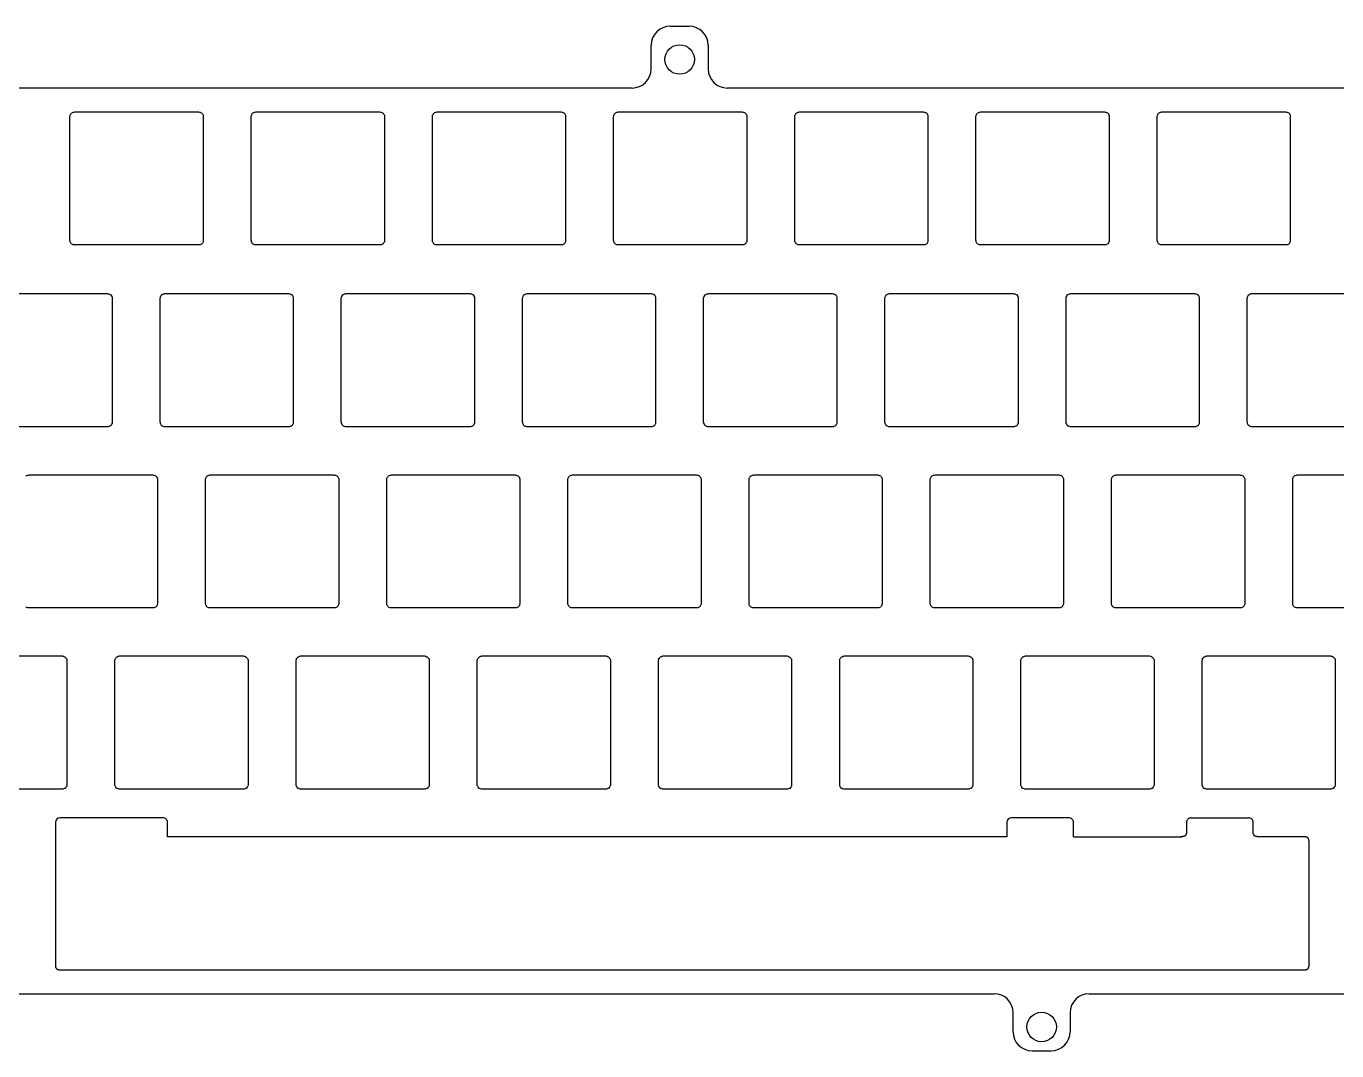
# Model space of a CAD drawing. Header units: millimetres. Extents: x 0 to 378, y -8 to 246.
# Drawn here: x 147.4 to 285.2, y 138.4 to 246.1 of the extents above; entities that cross this region are included whole.
import ezdxf

# ---------------------------------------------------------------- set-up
doc = ezdxf.new("R2010")
doc.units = ezdxf.units.MM
doc.header["$LTSCALE"] = 23.1

msp = doc.modelspace()

# ---------------------------------------------------------------- linework, layer by layer
at = {"color": 7, "lineweight": -3}
for p, q in [((215.14, 246.15), (217.14, 246.15)), ((213.14, 241.65), (213.14, 244.15)), ((219.14, 244.15), (219.14, 241.65)), ((211.14, 239.65), (100.29, 239.65)), ((331.99, 239.65), (221.14, 239.65)), ((150.5, 162.45, 163.59), (150.5, 147.45)), ((162.29, 160.95), (162.29, 162.45, 163.59)), ((250.54, 162.45, 163.59), (250.54, 160.95)), ((257.54, 160.95), (257.54, 162.45, 163.59)), ((269.43, 162.45, 163.59), (269.43, 161.45, 163.59)), ((269.43, 162.45, 163.59), (269.43, 162.45, 163.59)), ((276.43, 161.45, 163.59), (276.43, 162.45, 163.59)), ((257.54, 160.95), (268.93, 160.95)), ((100.29, 144.45), (249.19, 144.45)), ((259.19, 144.45), (351.04, 144.45)), ((251.19, 140.45), (251.19, 142.45)), ((257.19, 142.45), (257.19, 140.45)), ((253.19, 138.45), (255.19, 138.45))]:
    msp.add_line(p, q, dxfattribs=at)
for points in [[(166.04, 223.65), (166.04, 223.55), (166.04, 223.47), (166.04, 223.47), (165.99, 223.42), (165.96, 223.35), (165.96, 223.35), (165.91, 223.27), (165.84, 223.22), (165.84, 223.22), (165.79, 223.2), (165.71, 223.17), (165.71, 223.17), (165.64, 223.15), (165.54, 223.15), (152.54, 223.15), (152.54, 223.15), (152.46, 223.15), (152.39, 223.17), (152.39, 223.17), (152.31, 223.2), (152.26, 223.22), (152.26, 223.22), (152.19, 223.27), (152.14, 223.35), (152.14, 223.35), (152.11, 223.42), (152.06, 223.47), (152.06, 223.47), (152.06, 223.55), (152.04, 223.65), (152.04, 236.65), (152.04, 236.65), (152.06, 236.72), (152.06, 236.8), (152.06, 236.8), (152.11, 236.87), (152.14, 236.92), (152.14, 236.92), (152.19, 237), (152.26, 237.05), (152.26, 237.05), (152.31, 237.07), (152.39, 237.12), (152.39, 237.12), (152.46, 237.12), (152.54, 237.15), (165.54, 237.15), (165.54, 237.15), (165.64, 237.12), (165.71, 237.12), (165.71, 237.12), (165.79, 237.07), (165.84, 237.05), (165.84, 237.05), (165.91, 237), (165.96, 236.92), (165.96, 236.92), (165.99, 236.87), (166.04, 236.8), (166.04, 236.8), (166.04, 236.72), (166.04, 236.65), (166.04, 223.65)], [(185.09, 223.65), (185.09, 223.55), (185.09, 223.47), (185.09, 223.47), (185.04, 223.42), (185.01, 223.35), (185.01, 223.35), (184.96, 223.27), (184.89, 223.22), (184.89, 223.22), (184.84, 223.2), (184.76, 223.17), (184.76, 223.17), (184.69, 223.15), (184.59, 223.15), (171.59, 223.15), (171.59, 223.15), (171.51, 223.15), (171.44, 223.17), (171.44, 223.17), (171.36, 223.2), (171.31, 223.22), (171.31, 223.22), (171.24, 223.27), (171.19, 223.35), (171.19, 223.35), (171.16, 223.42), (171.11, 223.47), (171.11, 223.47), (171.11, 223.55), (171.09, 223.65), (171.09, 236.65), (171.09, 236.65), (171.11, 236.72), (171.11, 236.8), (171.11, 236.8), (171.16, 236.87), (171.19, 236.92), (171.19, 236.92), (171.24, 237), (171.31, 237.05), (171.31, 237.05), (171.36, 237.07), (171.44, 237.12), (171.44, 237.12), (171.51, 237.12), (171.59, 237.15), (184.59, 237.15), (184.59, 237.15), (184.69, 237.12), (184.76, 237.12), (184.76, 237.12), (184.84, 237.07), (184.89, 237.05), (184.89, 237.05), (184.96, 237), (185.01, 236.92), (185.01, 236.92), (185.04, 236.87), (185.09, 236.8), (185.09, 236.8), (185.09, 236.72), (185.09, 236.65), (185.09, 223.65)], [(204.14, 223.65), (204.14, 223.55), (204.14, 223.47), (204.14, 223.47), (204.09, 223.42), (204.06, 223.35), (204.06, 223.35), (204.01, 223.27), (203.94, 223.22), (203.94, 223.22), (203.89, 223.2), (203.81, 223.17), (203.81, 223.17), (203.74, 223.15), (203.64, 223.15), (190.64, 223.15), (190.64, 223.15), (190.56, 223.15), (190.49, 223.17), (190.49, 223.17), (190.41, 223.2), (190.36, 223.22), (190.36, 223.22), (190.29, 223.27), (190.24, 223.35), (190.24, 223.35), (190.21, 223.42), (190.16, 223.47), (190.16, 223.47), (190.16, 223.55), (190.14, 223.65), (190.14, 236.65), (190.14, 236.65), (190.16, 236.72), (190.16, 236.8), (190.16, 236.8), (190.21, 236.87), (190.24, 236.92), (190.24, 236.92), (190.29, 237), (190.36, 237.05), (190.36, 237.05), (190.41, 237.07), (190.49, 237.12), (190.49, 237.12), (190.56, 237.12), (190.64, 237.15), (203.64, 237.15), (203.64, 237.15), (203.74, 237.12), (203.81, 237.12), (203.81, 237.12), (203.89, 237.07), (203.94, 237.05), (203.94, 237.05), (204.01, 237), (204.06, 236.92), (204.06, 236.92), (204.09, 236.87), (204.14, 236.8), (204.14, 236.8), (204.14, 236.72), (204.14, 236.65), (204.14, 223.65)], [(223.19, 223.65), (223.19, 223.55), (223.19, 223.47), (223.19, 223.47), (223.14, 223.42), (223.11, 223.35), (223.11, 223.35), (223.06, 223.27), (222.99, 223.22), (222.99, 223.22), (222.94, 223.2), (222.86, 223.17), (222.86, 223.17), (222.79, 223.15), (222.69, 223.15), (209.69, 223.15), (209.69, 223.15), (209.61, 223.15), (209.54, 223.17), (209.54, 223.17), (209.46, 223.2), (209.41, 223.22), (209.41, 223.22), (209.34, 223.27), (209.29, 223.35), (209.29, 223.35), (209.26, 223.42), (209.21, 223.47), (209.21, 223.47), (209.21, 223.55), (209.19, 223.65), (209.19, 236.65), (209.19, 236.65), (209.21, 236.72), (209.21, 236.8), (209.21, 236.8), (209.26, 236.87), (209.29, 236.92), (209.29, 236.92), (209.34, 237), (209.41, 237.05), (209.41, 237.05), (209.46, 237.07), (209.54, 237.12), (209.54, 237.12), (209.61, 237.12), (209.69, 237.15), (222.69, 237.15), (222.69, 237.15), (222.79, 237.12), (222.86, 237.12), (222.86, 237.12), (222.94, 237.07), (222.99, 237.05), (222.99, 237.05), (223.06, 237), (223.11, 236.92), (223.11, 236.92), (223.14, 236.87), (223.19, 236.8), (223.19, 236.8), (223.19, 236.72), (223.19, 236.65), (223.19, 223.65)], [(242.24, 223.65), (242.24, 223.55), (242.24, 223.47), (242.24, 223.47), (242.19, 223.42), (242.16, 223.35), (242.16, 223.35), (242.11, 223.27), (242.04, 223.22), (242.04, 223.22), (241.99, 223.2), (241.91, 223.17), (241.91, 223.17), (241.84, 223.15), (241.74, 223.15), (228.74, 223.15), (228.74, 223.15), (228.66, 223.15), (228.59, 223.17), (228.59, 223.17), (228.51, 223.2), (228.46, 223.22), (228.46, 223.22), (228.39, 223.27), (228.34, 223.35), (228.34, 223.35), (228.31, 223.42), (228.26, 223.47), (228.26, 223.47), (228.26, 223.55), (228.24, 223.65), (228.24, 236.65), (228.24, 236.65), (228.26, 236.72), (228.26, 236.8), (228.26, 236.8), (228.31, 236.87), (228.34, 236.92), (228.34, 236.92), (228.39, 237), (228.46, 237.05), (228.46, 237.05), (228.51, 237.07), (228.59, 237.12), (228.59, 237.12), (228.66, 237.12), (228.74, 237.15), (241.74, 237.15), (241.74, 237.15), (241.84, 237.12), (241.91, 237.12), (241.91, 237.12), (241.99, 237.07), (242.04, 237.05), (242.04, 237.05), (242.11, 237), (242.16, 236.92), (242.16, 236.92), (242.19, 236.87), (242.24, 236.8), (242.24, 236.8), (242.24, 236.72), (242.24, 236.65), (242.24, 223.65)], [(261.29, 223.65), (261.29, 223.55), (261.29, 223.47), (261.29, 223.47), (261.24, 223.42), (261.21, 223.35), (261.21, 223.35), (261.16, 223.27), (261.09, 223.22), (261.09, 223.22), (261.04, 223.2), (260.96, 223.17), (260.96, 223.17), (260.89, 223.15), (260.79, 223.15), (247.79, 223.15), (247.79, 223.15), (247.71, 223.15), (247.64, 223.17), (247.64, 223.17), (247.56, 223.2), (247.51, 223.22), (247.51, 223.22), (247.44, 223.27), (247.39, 223.35), (247.39, 223.35), (247.36, 223.42), (247.31, 223.47), (247.31, 223.47), (247.31, 223.55), (247.29, 223.65), (247.29, 236.65), (247.29, 236.65), (247.31, 236.72), (247.31, 236.8), (247.31, 236.8), (247.36, 236.87), (247.39, 236.92), (247.39, 236.92), (247.44, 237), (247.51, 237.05), (247.51, 237.05), (247.56, 237.07), (247.64, 237.12), (247.64, 237.12), (247.71, 237.12), (247.79, 237.15), (260.79, 237.15), (260.79, 237.15), (260.89, 237.12), (260.96, 237.12), (260.96, 237.12), (261.04, 237.07), (261.09, 237.05), (261.09, 237.05), (261.16, 237), (261.21, 236.92), (261.21, 236.92), (261.24, 236.87), (261.29, 236.8), (261.29, 236.8), (261.29, 236.72), (261.29, 236.65), (261.29, 223.65)], [(280.34, 223.65), (280.34, 223.55), (280.34, 223.47), (280.34, 223.47), (280.29, 223.42), (280.26, 223.35), (280.26, 223.35), (280.21, 223.27), (280.14, 223.22), (280.14, 223.22), (280.09, 223.2), (280.01, 223.17), (280.01, 223.17), (279.94, 223.15), (279.84, 223.15), (266.84, 223.15), (266.84, 223.15), (266.76, 223.15), (266.69, 223.17), (266.69, 223.17), (266.61, 223.2), (266.56, 223.22), (266.56, 223.22), (266.49, 223.27), (266.44, 223.35), (266.44, 223.35), (266.41, 223.42), (266.36, 223.47), (266.36, 223.47), (266.36, 223.55), (266.34, 223.65), (266.34, 236.65), (266.34, 236.65), (266.36, 236.72), (266.36, 236.8), (266.36, 236.8), (266.41, 236.87), (266.44, 236.92), (266.44, 236.92), (266.49, 237), (266.56, 237.05), (266.56, 237.05), (266.61, 237.07), (266.69, 237.12), (266.69, 237.12), (266.76, 237.12), (266.84, 237.15), (279.84, 237.15), (279.84, 237.15), (279.94, 237.12), (280.01, 237.12), (280.01, 237.12), (280.09, 237.07), (280.14, 237.05), (280.14, 237.05), (280.21, 237), (280.26, 236.92), (280.26, 236.92), (280.29, 236.87), (280.34, 236.8), (280.34, 236.8), (280.34, 236.72), (280.34, 236.65), (280.34, 223.65)], [(142.96, 218.05), (155.96, 218.05), (155.96, 218.05), (156.06, 218.02), (156.14, 218.02), (156.14, 218.02), (156.21, 217.97), (156.26, 217.95), (156.26, 217.95), (156.34, 217.9), (156.39, 217.82), (156.39, 217.82), (156.41, 217.77), (156.46, 217.7), (156.46, 217.7), (156.46, 217.62), (156.46, 217.55), (156.46, 204.55)], [(175.51, 204.55), (175.51, 204.45), (175.51, 204.37), (175.51, 204.37), (175.46, 204.32), (175.44, 204.25), (175.44, 204.25), (175.39, 204.17), (175.31, 204.12), (175.31, 204.12), (175.26, 204.1), (175.19, 204.07), (175.19, 204.07), (175.11, 204.05), (175.01, 204.05), (162.01, 204.05), (162.01, 204.05), (161.94, 204.05), (161.86, 204.07), (161.86, 204.07), (161.79, 204.1), (161.74, 204.12), (161.74, 204.12), (161.66, 204.17), (161.61, 204.25), (161.61, 204.25), (161.59, 204.32), (161.54, 204.37), (161.54, 204.37), (161.54, 204.45), (161.51, 204.55), (161.51, 217.55), (161.51, 217.55), (161.54, 217.62), (161.54, 217.7), (161.54, 217.7), (161.59, 217.77), (161.61, 217.82), (161.61, 217.82), (161.66, 217.9), (161.74, 217.95), (161.74, 217.95), (161.79, 217.97), (161.86, 218.02), (161.86, 218.02), (161.94, 218.02), (162.01, 218.05), (175.01, 218.05), (175.01, 218.05), (175.11, 218.02), (175.19, 218.02), (175.19, 218.02), (175.26, 217.97), (175.31, 217.95), (175.31, 217.95), (175.39, 217.9), (175.44, 217.82), (175.44, 217.82), (175.46, 217.77), (175.51, 217.7), (175.51, 217.7), (175.51, 217.62), (175.51, 217.55), (175.51, 204.55)], [(194.56, 204.55), (194.56, 204.45), (194.56, 204.37), (194.56, 204.37), (194.51, 204.32), (194.49, 204.25), (194.49, 204.25), (194.44, 204.17), (194.36, 204.12), (194.36, 204.12), (194.31, 204.1), (194.24, 204.07), (194.24, 204.07), (194.16, 204.05), (194.06, 204.05), (181.06, 204.05), (181.06, 204.05), (180.99, 204.05), (180.91, 204.07), (180.91, 204.07), (180.84, 204.1), (180.79, 204.12), (180.79, 204.12), (180.71, 204.17), (180.66, 204.25), (180.66, 204.25), (180.64, 204.32), (180.59, 204.37), (180.59, 204.37), (180.59, 204.45), (180.56, 204.55), (180.56, 217.55), (180.56, 217.55), (180.59, 217.62), (180.59, 217.7), (180.59, 217.7), (180.64, 217.77), (180.66, 217.82), (180.66, 217.82), (180.71, 217.9), (180.79, 217.95), (180.79, 217.95), (180.84, 217.97), (180.91, 218.02), (180.91, 218.02), (180.99, 218.02), (181.06, 218.05), (194.06, 218.05), (194.06, 218.05), (194.16, 218.02), (194.24, 218.02), (194.24, 218.02), (194.31, 217.97), (194.36, 217.95), (194.36, 217.95), (194.44, 217.9), (194.49, 217.82), (194.49, 217.82), (194.51, 217.77), (194.56, 217.7), (194.56, 217.7), (194.56, 217.62), (194.56, 217.55), (194.56, 204.55)], [(213.61, 204.55), (213.61, 204.45), (213.61, 204.37), (213.61, 204.37), (213.56, 204.32), (213.54, 204.25), (213.54, 204.25), (213.49, 204.17), (213.41, 204.12), (213.41, 204.12), (213.36, 204.1), (213.29, 204.07), (213.29, 204.07), (213.21, 204.05), (213.11, 204.05), (200.11, 204.05), (200.11, 204.05), (200.04, 204.05), (199.96, 204.07), (199.96, 204.07), (199.89, 204.1), (199.84, 204.12), (199.84, 204.12), (199.76, 204.17), (199.71, 204.25), (199.71, 204.25), (199.69, 204.32), (199.64, 204.37), (199.64, 204.37), (199.64, 204.45), (199.61, 204.55), (199.61, 217.55), (199.61, 217.55), (199.64, 217.62), (199.64, 217.7), (199.64, 217.7), (199.69, 217.77), (199.71, 217.82), (199.71, 217.82), (199.76, 217.9), (199.84, 217.95), (199.84, 217.95), (199.89, 217.97), (199.96, 218.02), (199.96, 218.02), (200.04, 218.02), (200.11, 218.05), (213.11, 218.05), (213.11, 218.05), (213.21, 218.02), (213.29, 218.02), (213.29, 218.02), (213.36, 217.97), (213.41, 217.95), (213.41, 217.95), (213.49, 217.9), (213.54, 217.82), (213.54, 217.82), (213.56, 217.77), (213.61, 217.7), (213.61, 217.7), (213.61, 217.62), (213.61, 217.55), (213.61, 204.55)], [(232.66, 204.55), (232.66, 204.45), (232.66, 204.37), (232.66, 204.37), (232.61, 204.32), (232.59, 204.25), (232.59, 204.25), (232.54, 204.17), (232.46, 204.12), (232.46, 204.12), (232.41, 204.1), (232.34, 204.07), (232.34, 204.07), (232.26, 204.05), (232.16, 204.05), (219.16, 204.05), (219.16, 204.05), (219.09, 204.05), (219.01, 204.07), (219.01, 204.07), (218.94, 204.1), (218.89, 204.12), (218.89, 204.12), (218.81, 204.17), (218.76, 204.25), (218.76, 204.25), (218.74, 204.32), (218.69, 204.37), (218.69, 204.37), (218.69, 204.45), (218.66, 204.55), (218.66, 217.55), (218.66, 217.55), (218.69, 217.62), (218.69, 217.7), (218.69, 217.7), (218.74, 217.77), (218.76, 217.82), (218.76, 217.82), (218.81, 217.9), (218.89, 217.95), (218.89, 217.95), (218.94, 217.97), (219.01, 218.02), (219.01, 218.02), (219.09, 218.02), (219.16, 218.05), (232.16, 218.05), (232.16, 218.05), (232.26, 218.02), (232.34, 218.02), (232.34, 218.02), (232.41, 217.97), (232.46, 217.95), (232.46, 217.95), (232.54, 217.9), (232.59, 217.82), (232.59, 217.82), (232.61, 217.77), (232.66, 217.7), (232.66, 217.7), (232.66, 217.62), (232.66, 217.55), (232.66, 204.55)], [(251.71, 204.55), (251.71, 204.45), (251.71, 204.37), (251.71, 204.37), (251.66, 204.32), (251.64, 204.25), (251.64, 204.25), (251.59, 204.17), (251.51, 204.12), (251.51, 204.12), (251.46, 204.1), (251.39, 204.07), (251.39, 204.07), (251.31, 204.05), (251.21, 204.05), (238.21, 204.05), (238.21, 204.05), (238.14, 204.05), (238.06, 204.07), (238.06, 204.07), (237.99, 204.1), (237.94, 204.12), (237.94, 204.12), (237.86, 204.17), (237.81, 204.25), (237.81, 204.25), (237.79, 204.32), (237.74, 204.37), (237.74, 204.37), (237.74, 204.45), (237.71, 204.55), (237.71, 217.55), (237.71, 217.55), (237.74, 217.62), (237.74, 217.7), (237.74, 217.7), (237.79, 217.77), (237.81, 217.82), (237.81, 217.82), (237.86, 217.9), (237.94, 217.95), (237.94, 217.95), (237.99, 217.97), (238.06, 218.02), (238.06, 218.02), (238.14, 218.02), (238.21, 218.05), (251.21, 218.05), (251.21, 218.05), (251.31, 218.02), (251.39, 218.02), (251.39, 218.02), (251.46, 217.97), (251.51, 217.95), (251.51, 217.95), (251.59, 217.9), (251.64, 217.82), (251.64, 217.82), (251.66, 217.77), (251.71, 217.7), (251.71, 217.7), (251.71, 217.62), (251.71, 217.55), (251.71, 204.55)], [(270.76, 204.55), (270.76, 204.45), (270.76, 204.37), (270.76, 204.37), (270.71, 204.32), (270.69, 204.25), (270.69, 204.25), (270.64, 204.17), (270.56, 204.12), (270.56, 204.12), (270.51, 204.1), (270.44, 204.07), (270.44, 204.07), (270.36, 204.05), (270.26, 204.05), (257.26, 204.05), (257.26, 204.05), (257.19, 204.05), (257.11, 204.07), (257.11, 204.07), (257.04, 204.1), (256.99, 204.12), (256.99, 204.12), (256.91, 204.17), (256.86, 204.25), (256.86, 204.25), (256.84, 204.32), (256.79, 204.37), (256.79, 204.37), (256.79, 204.45), (256.76, 204.55), (256.76, 217.55), (256.76, 217.55), (256.79, 217.62), (256.79, 217.7), (256.79, 217.7), (256.84, 217.77), (256.86, 217.82), (256.86, 217.82), (256.91, 217.9), (256.99, 217.95), (256.99, 217.95), (257.04, 217.97), (257.11, 218.02), (257.11, 218.02), (257.19, 218.02), (257.26, 218.05), (270.26, 218.05), (270.26, 218.05), (270.36, 218.02), (270.44, 218.02), (270.44, 218.02), (270.51, 217.97), (270.56, 217.95), (270.56, 217.95), (270.64, 217.9), (270.69, 217.82), (270.69, 217.82), (270.71, 217.77), (270.76, 217.7), (270.76, 217.7), (270.76, 217.62), (270.76, 217.55), (270.76, 204.55)], [(289.31, 204.05), (276.31, 204.05), (276.31, 204.05), (276.24, 204.05), (276.16, 204.07), (276.16, 204.07), (276.09, 204.1), (276.04, 204.12), (276.04, 204.12), (275.96, 204.17), (275.91, 204.25), (275.91, 204.25), (275.89, 204.32), (275.84, 204.37), (275.84, 204.37), (275.84, 204.45), (275.81, 204.55), (275.81, 217.55), (275.81, 217.55), (275.84, 217.62), (275.84, 217.7), (275.84, 217.7), (275.89, 217.77), (275.91, 217.82), (275.91, 217.82), (275.96, 217.9), (276.04, 217.95), (276.04, 217.95), (276.09, 217.97), (276.16, 218.02), (276.16, 218.02), (276.24, 218.02), (276.31, 218.05), (289.31, 218.05)], [(156.46, 204.55), (156.46, 204.45), (156.46, 204.37), (156.46, 204.37), (156.41, 204.32), (156.39, 204.25), (156.39, 204.25), (156.34, 204.17), (156.26, 204.12), (156.26, 204.12), (156.21, 204.1), (156.14, 204.07), (156.14, 204.07), (156.06, 204.05), (155.96, 204.05), (142.96, 204.05)], [(147.39, 198.85), (147.44, 198.9), (147.44, 198.9), (147.51, 198.92), (147.59, 198.97), (147.59, 198.97), (147.66, 198.97), (147.74, 199), (160.74, 199), (160.74, 199), (160.81, 198.97), (160.89, 198.97), (160.89, 198.97), (160.96, 198.92), (161.04, 198.9), (161.04, 198.9), (161.09, 198.85), (161.14, 198.77), (161.14, 198.77), (161.19, 198.72), (161.21, 198.65), (161.21, 198.65), (161.24, 198.57), (161.24, 198.5), (161.24, 185.5)], [(180.29, 185.5), (180.29, 185.4), (180.26, 185.32), (180.26, 185.32), (180.24, 185.27), (180.19, 185.2), (180.19, 185.2), (180.14, 185.12), (180.09, 185.07), (180.09, 185.07), (180.01, 185.05), (179.94, 185.02), (179.94, 185.02), (179.86, 185), (179.79, 185), (166.79, 185), (166.79, 185), (166.71, 185), (166.64, 185.02), (166.64, 185.02), (166.56, 185.05), (166.49, 185.07), (166.49, 185.07), (166.44, 185.12), (166.39, 185.2), (166.39, 185.2), (166.34, 185.27), (166.31, 185.32), (166.31, 185.32), (166.29, 185.4), (166.29, 185.5), (166.29, 198.5), (166.29, 198.5), (166.29, 198.57), (166.31, 198.65), (166.31, 198.65), (166.34, 198.72), (166.39, 198.77), (166.39, 198.77), (166.44, 198.85), (166.49, 198.9), (166.49, 198.9), (166.56, 198.92), (166.64, 198.97), (166.64, 198.97), (166.71, 198.97), (166.79, 199), (179.79, 199), (179.79, 199), (179.86, 198.97), (179.94, 198.97), (179.94, 198.97), (180.01, 198.92), (180.09, 198.9), (180.09, 198.9), (180.14, 198.85), (180.19, 198.77), (180.19, 198.77), (180.24, 198.72), (180.26, 198.65), (180.26, 198.65), (180.29, 198.57), (180.29, 198.5), (180.29, 185.5)], [(199.34, 185.5), (199.34, 185.4), (199.31, 185.32), (199.31, 185.32), (199.29, 185.27), (199.24, 185.2), (199.24, 185.2), (199.19, 185.12), (199.14, 185.07), (199.14, 185.07), (199.06, 185.05), (198.99, 185.02), (198.99, 185.02), (198.91, 185), (198.84, 185), (185.84, 185), (185.84, 185), (185.76, 185), (185.69, 185.02), (185.69, 185.02), (185.61, 185.05), (185.54, 185.07), (185.54, 185.07), (185.49, 185.12), (185.44, 185.2), (185.44, 185.2), (185.39, 185.27), (185.36, 185.32), (185.36, 185.32), (185.34, 185.4), (185.34, 185.5), (185.34, 198.5), (185.34, 198.5), (185.34, 198.57), (185.36, 198.65), (185.36, 198.65), (185.39, 198.72), (185.44, 198.77), (185.44, 198.77), (185.49, 198.85), (185.54, 198.9), (185.54, 198.9), (185.61, 198.92), (185.69, 198.97), (185.69, 198.97), (185.76, 198.97), (185.84, 199), (198.84, 199), (198.84, 199), (198.91, 198.97), (198.99, 198.97), (198.99, 198.97), (199.06, 198.92), (199.14, 198.9), (199.14, 198.9), (199.19, 198.85), (199.24, 198.77), (199.24, 198.77), (199.29, 198.72), (199.31, 198.65), (199.31, 198.65), (199.34, 198.57), (199.34, 198.5), (199.34, 185.5)], [(218.39, 185.5), (218.39, 185.4), (218.36, 185.32), (218.36, 185.32), (218.34, 185.27), (218.29, 185.2), (218.29, 185.2), (218.24, 185.12), (218.19, 185.07), (218.19, 185.07), (218.11, 185.05), (218.04, 185.02), (218.04, 185.02), (217.96, 185), (217.89, 185), (204.89, 185), (204.89, 185), (204.81, 185), (204.74, 185.02), (204.74, 185.02), (204.66, 185.05), (204.59, 185.07), (204.59, 185.07), (204.54, 185.12), (204.49, 185.2), (204.49, 185.2), (204.44, 185.27), (204.41, 185.32), (204.41, 185.32), (204.39, 185.4), (204.39, 185.5), (204.39, 198.5), (204.39, 198.5), (204.39, 198.57), (204.41, 198.65), (204.41, 198.65), (204.44, 198.72), (204.49, 198.77), (204.49, 198.77), (204.54, 198.85), (204.59, 198.9), (204.59, 198.9), (204.66, 198.92), (204.74, 198.97), (204.74, 198.97), (204.81, 198.97), (204.89, 199), (217.89, 199), (217.89, 199), (217.96, 198.97), (218.04, 198.97), (218.04, 198.97), (218.11, 198.92), (218.19, 198.9), (218.19, 198.9), (218.24, 198.85), (218.29, 198.77), (218.29, 198.77), (218.34, 198.72), (218.36, 198.65), (218.36, 198.65), (218.39, 198.57), (218.39, 198.5), (218.39, 185.5)], [(237.44, 185.5), (237.44, 185.4), (237.41, 185.32), (237.41, 185.32), (237.39, 185.27), (237.34, 185.2), (237.34, 185.2), (237.29, 185.12), (237.24, 185.07), (237.24, 185.07), (237.16, 185.05), (237.09, 185.02), (237.09, 185.02), (237.01, 185), (236.94, 185), (223.94, 185), (223.94, 185), (223.86, 185), (223.79, 185.02), (223.79, 185.02), (223.71, 185.05), (223.64, 185.07), (223.64, 185.07), (223.59, 185.12), (223.54, 185.2), (223.54, 185.2), (223.49, 185.27), (223.46, 185.32), (223.46, 185.32), (223.44, 185.4), (223.44, 185.5), (223.44, 198.5), (223.44, 198.5), (223.44, 198.57), (223.46, 198.65), (223.46, 198.65), (223.49, 198.72), (223.54, 198.77), (223.54, 198.77), (223.59, 198.85), (223.64, 198.9), (223.64, 198.9), (223.71, 198.92), (223.79, 198.97), (223.79, 198.97), (223.86, 198.97), (223.94, 199), (236.94, 199), (236.94, 199), (237.01, 198.97), (237.09, 198.97), (237.09, 198.97), (237.16, 198.92), (237.24, 198.9), (237.24, 198.9), (237.29, 198.85), (237.34, 198.77), (237.34, 198.77), (237.39, 198.72), (237.41, 198.65), (237.41, 198.65), (237.44, 198.57), (237.44, 198.5), (237.44, 185.5)], [(256.49, 185.5), (256.49, 185.4), (256.46, 185.32), (256.46, 185.32), (256.44, 185.27), (256.39, 185.2), (256.39, 185.2), (256.34, 185.12), (256.29, 185.07), (256.29, 185.07), (256.21, 185.05), (256.14, 185.02), (256.14, 185.02), (256.06, 185), (255.99, 185), (242.99, 185), (242.99, 185), (242.91, 185), (242.84, 185.02), (242.84, 185.02), (242.76, 185.05), (242.69, 185.07), (242.69, 185.07), (242.64, 185.12), (242.59, 185.2), (242.59, 185.2), (242.54, 185.27), (242.51, 185.32), (242.51, 185.32), (242.49, 185.4), (242.49, 185.5), (242.49, 198.5), (242.49, 198.5), (242.49, 198.57), (242.51, 198.65), (242.51, 198.65), (242.54, 198.72), (242.59, 198.77), (242.59, 198.77), (242.64, 198.85), (242.69, 198.9), (242.69, 198.9), (242.76, 198.92), (242.84, 198.97), (242.84, 198.97), (242.91, 198.97), (242.99, 199), (255.99, 199), (255.99, 199), (256.06, 198.97), (256.14, 198.97), (256.14, 198.97), (256.21, 198.92), (256.29, 198.9), (256.29, 198.9), (256.34, 198.85), (256.39, 198.77), (256.39, 198.77), (256.44, 198.72), (256.46, 198.65), (256.46, 198.65), (256.49, 198.57), (256.49, 198.5), (256.49, 185.5)], [(275.54, 185.5), (275.54, 185.4), (275.51, 185.32), (275.51, 185.32), (275.49, 185.27), (275.44, 185.2), (275.44, 185.2), (275.39, 185.12), (275.34, 185.07), (275.34, 185.07), (275.26, 185.05), (275.19, 185.02), (275.19, 185.02), (275.11, 185), (275.04, 185), (262.04, 185), (262.04, 185), (261.96, 185), (261.89, 185.02), (261.89, 185.02), (261.81, 185.05), (261.74, 185.07), (261.74, 185.07), (261.69, 185.12), (261.64, 185.2), (261.64, 185.2), (261.59, 185.27), (261.56, 185.32), (261.56, 185.32), (261.54, 185.4), (261.54, 185.5), (261.54, 198.5), (261.54, 198.5), (261.54, 198.57), (261.56, 198.65), (261.56, 198.65), (261.59, 198.72), (261.64, 198.77), (261.64, 198.77), (261.69, 198.85), (261.74, 198.9), (261.74, 198.9), (261.81, 198.92), (261.89, 198.97), (261.89, 198.97), (261.96, 198.97), (262.04, 199), (275.04, 199), (275.04, 199), (275.11, 198.97), (275.19, 198.97), (275.19, 198.97), (275.26, 198.92), (275.34, 198.9), (275.34, 198.9), (275.39, 198.85), (275.44, 198.77), (275.44, 198.77), (275.49, 198.72), (275.51, 198.65), (275.51, 198.65), (275.54, 198.57), (275.54, 198.5), (275.54, 185.5)], [(294.09, 185), (281.09, 185), (281.09, 185), (281.01, 185), (280.94, 185.02), (280.94, 185.02), (280.86, 185.05), (280.79, 185.07), (280.79, 185.07), (280.74, 185.12), (280.69, 185.2), (280.69, 185.2), (280.64, 185.27), (280.61, 185.32), (280.61, 185.32), (280.59, 185.4), (280.59, 185.5), (280.59, 198.5), (280.59, 198.5), (280.59, 198.57), (280.61, 198.65), (280.61, 198.65), (280.64, 198.72), (280.69, 198.77), (280.69, 198.77), (280.74, 198.85), (280.79, 198.9), (280.79, 198.9), (280.86, 198.92), (280.94, 198.97), (280.94, 198.97), (281.01, 198.97), (281.09, 199), (294.09, 199)], [(161.24, 185.5), (161.24, 185.4), (161.21, 185.32), (161.21, 185.32), (161.19, 185.27), (161.14, 185.2), (161.14, 185.2), (161.09, 185.12), (161.04, 185.07), (161.04, 185.07), (160.96, 185.05), (160.89, 185.02), (160.89, 185.02), (160.81, 185), (160.74, 185), (147.74, 185), (147.74, 185), (147.66, 185), (147.59, 185.02), (147.59, 185.02), (147.51, 185.05), (147.44, 185.07), (147.44, 185.07), (147.39, 185.12)], [(138.21, 179.95), (151.21, 179.95), (151.21, 179.95), (151.29, 179.92), (151.36, 179.92), (151.36, 179.92), (151.44, 179.87), (151.51, 179.85), (151.51, 179.85), (151.56, 179.8), (151.61, 179.72), (151.61, 179.72), (151.66, 179.67), (151.69, 179.6), (151.69, 179.6), (151.71, 179.52), (151.71, 179.45), (151.71, 166.45)], [(170.76, 166.45), (170.76, 166.35), (170.74, 166.27), (170.74, 166.27), (170.71, 166.22), (170.66, 166.15), (170.66, 166.15), (170.61, 166.07), (170.56, 166.02), (170.56, 166.02), (170.49, 166), (170.41, 165.97), (170.41, 165.97), (170.34, 165.95), (170.26, 165.95), (157.26, 165.95), (157.26, 165.95), (157.19, 165.95), (157.11, 165.97), (157.11, 165.97), (157.04, 166), (156.96, 166.02), (156.96, 166.02), (156.91, 166.07), (156.86, 166.15), (156.86, 166.15), (156.81, 166.22), (156.79, 166.27), (156.79, 166.27), (156.76, 166.35), (156.76, 166.45), (156.76, 179.45), (156.76, 179.45), (156.76, 179.52), (156.79, 179.6), (156.79, 179.6), (156.81, 179.67), (156.86, 179.72), (156.86, 179.72), (156.91, 179.8), (156.96, 179.85), (156.96, 179.85), (157.04, 179.87), (157.11, 179.92), (157.11, 179.92), (157.19, 179.92), (157.26, 179.95), (170.26, 179.95), (170.26, 179.95), (170.34, 179.92), (170.41, 179.92), (170.41, 179.92), (170.49, 179.87), (170.56, 179.85), (170.56, 179.85), (170.61, 179.8), (170.66, 179.72), (170.66, 179.72), (170.71, 179.67), (170.74, 179.6), (170.74, 179.6), (170.76, 179.52), (170.76, 179.45), (170.76, 166.45)], [(189.81, 166.45), (189.81, 166.35), (189.79, 166.27), (189.79, 166.27), (189.76, 166.22), (189.71, 166.15), (189.71, 166.15), (189.66, 166.07), (189.61, 166.02), (189.61, 166.02), (189.54, 166), (189.46, 165.97), (189.46, 165.97), (189.39, 165.95), (189.31, 165.95), (176.31, 165.95), (176.31, 165.95), (176.24, 165.95), (176.16, 165.97), (176.16, 165.97), (176.09, 166), (176.01, 166.02), (176.01, 166.02), (175.96, 166.07), (175.91, 166.15), (175.91, 166.15), (175.86, 166.22), (175.84, 166.27), (175.84, 166.27), (175.81, 166.35), (175.81, 166.45), (175.81, 179.45), (175.81, 179.45), (175.81, 179.52), (175.84, 179.6), (175.84, 179.6), (175.86, 179.67), (175.91, 179.72), (175.91, 179.72), (175.96, 179.8), (176.01, 179.85), (176.01, 179.85), (176.09, 179.87), (176.16, 179.92), (176.16, 179.92), (176.24, 179.92), (176.31, 179.95), (189.31, 179.95), (189.31, 179.95), (189.39, 179.92), (189.46, 179.92), (189.46, 179.92), (189.54, 179.87), (189.61, 179.85), (189.61, 179.85), (189.66, 179.8), (189.71, 179.72), (189.71, 179.72), (189.76, 179.67), (189.79, 179.6), (189.79, 179.6), (189.81, 179.52), (189.81, 179.45), (189.81, 166.45)], [(208.86, 166.45), (208.86, 166.35), (208.84, 166.27), (208.84, 166.27), (208.81, 166.22), (208.76, 166.15), (208.76, 166.15), (208.71, 166.07), (208.66, 166.02), (208.66, 166.02), (208.59, 166), (208.51, 165.97), (208.51, 165.97), (208.44, 165.95), (208.36, 165.95), (195.36, 165.95), (195.36, 165.95), (195.29, 165.95), (195.21, 165.97), (195.21, 165.97), (195.14, 166), (195.06, 166.02), (195.06, 166.02), (195.01, 166.07), (194.96, 166.15), (194.96, 166.15), (194.91, 166.22), (194.89, 166.27), (194.89, 166.27), (194.86, 166.35), (194.86, 166.45), (194.86, 179.45), (194.86, 179.45), (194.86, 179.52), (194.89, 179.6), (194.89, 179.6), (194.91, 179.67), (194.96, 179.72), (194.96, 179.72), (195.01, 179.8), (195.06, 179.85), (195.06, 179.85), (195.14, 179.87), (195.21, 179.92), (195.21, 179.92), (195.29, 179.92), (195.36, 179.95), (208.36, 179.95), (208.36, 179.95), (208.44, 179.92), (208.51, 179.92), (208.51, 179.92), (208.59, 179.87), (208.66, 179.85), (208.66, 179.85), (208.71, 179.8), (208.76, 179.72), (208.76, 179.72), (208.81, 179.67), (208.84, 179.6), (208.84, 179.6), (208.86, 179.52), (208.86, 179.45), (208.86, 166.45)], [(227.91, 166.45), (227.91, 166.35), (227.89, 166.27), (227.89, 166.27), (227.86, 166.22), (227.81, 166.15), (227.81, 166.15), (227.76, 166.07), (227.71, 166.02), (227.71, 166.02), (227.64, 166), (227.56, 165.97), (227.56, 165.97), (227.49, 165.95), (227.41, 165.95), (214.41, 165.95), (214.41, 165.95), (214.34, 165.95), (214.26, 165.97), (214.26, 165.97), (214.19, 166), (214.11, 166.02), (214.11, 166.02), (214.06, 166.07), (214.01, 166.15), (214.01, 166.15), (213.96, 166.22), (213.94, 166.27), (213.94, 166.27), (213.91, 166.35), (213.91, 166.45), (213.91, 179.45), (213.91, 179.45), (213.91, 179.52), (213.94, 179.6), (213.94, 179.6), (213.96, 179.67), (214.01, 179.72), (214.01, 179.72), (214.06, 179.8), (214.11, 179.85), (214.11, 179.85), (214.19, 179.87), (214.26, 179.92), (214.26, 179.92), (214.34, 179.92), (214.41, 179.95), (227.41, 179.95), (227.41, 179.95), (227.49, 179.92), (227.56, 179.92), (227.56, 179.92), (227.64, 179.87), (227.71, 179.85), (227.71, 179.85), (227.76, 179.8), (227.81, 179.72), (227.81, 179.72), (227.86, 179.67), (227.89, 179.6), (227.89, 179.6), (227.91, 179.52), (227.91, 179.45), (227.91, 166.45)], [(246.96, 166.45), (246.96, 166.35), (246.94, 166.27), (246.94, 166.27), (246.91, 166.22), (246.86, 166.15), (246.86, 166.15), (246.81, 166.07), (246.76, 166.02), (246.76, 166.02), (246.69, 166), (246.61, 165.97), (246.61, 165.97), (246.54, 165.95), (246.46, 165.95), (233.46, 165.95), (233.46, 165.95), (233.39, 165.95), (233.31, 165.97), (233.31, 165.97), (233.24, 166), (233.16, 166.02), (233.16, 166.02), (233.11, 166.07), (233.06, 166.15), (233.06, 166.15), (233.01, 166.22), (232.99, 166.27), (232.99, 166.27), (232.96, 166.35), (232.96, 166.45), (232.96, 179.45), (232.96, 179.45), (232.96, 179.52), (232.99, 179.6), (232.99, 179.6), (233.01, 179.67), (233.06, 179.72), (233.06, 179.72), (233.11, 179.8), (233.16, 179.85), (233.16, 179.85), (233.24, 179.87), (233.31, 179.92), (233.31, 179.92), (233.39, 179.92), (233.46, 179.95), (246.46, 179.95), (246.46, 179.95), (246.54, 179.92), (246.61, 179.92), (246.61, 179.92), (246.69, 179.87), (246.76, 179.85), (246.76, 179.85), (246.81, 179.8), (246.86, 179.72), (246.86, 179.72), (246.91, 179.67), (246.94, 179.6), (246.94, 179.6), (246.96, 179.52), (246.96, 179.45), (246.96, 166.45)], [(266.01, 166.45), (266.01, 166.35), (265.99, 166.27), (265.99, 166.27), (265.96, 166.22), (265.91, 166.15), (265.91, 166.15), (265.86, 166.07), (265.81, 166.02), (265.81, 166.02), (265.74, 166), (265.66, 165.97), (265.66, 165.97), (265.59, 165.95), (265.51, 165.95), (252.51, 165.95), (252.51, 165.95), (252.44, 165.95), (252.36, 165.97), (252.36, 165.97), (252.29, 166), (252.21, 166.02), (252.21, 166.02), (252.16, 166.07), (252.11, 166.15), (252.11, 166.15), (252.06, 166.22), (252.04, 166.27), (252.04, 166.27), (252.01, 166.35), (252.01, 166.45), (252.01, 179.45), (252.01, 179.45), (252.01, 179.52), (252.04, 179.6), (252.04, 179.6), (252.06, 179.67), (252.11, 179.72), (252.11, 179.72), (252.16, 179.8), (252.21, 179.85), (252.21, 179.85), (252.29, 179.87), (252.36, 179.92), (252.36, 179.92), (252.44, 179.92), (252.51, 179.95), (265.51, 179.95), (265.51, 179.95), (265.59, 179.92), (265.66, 179.92), (265.66, 179.92), (265.74, 179.87), (265.81, 179.85), (265.81, 179.85), (265.86, 179.8), (265.91, 179.72), (265.91, 179.72), (265.96, 179.67), (265.99, 179.6), (265.99, 179.6), (266.01, 179.52), (266.01, 179.45), (266.01, 166.45)], [(285.06, 166.45), (285.06, 166.35), (285.04, 166.27), (285.04, 166.27), (285.01, 166.22), (284.96, 166.15), (284.96, 166.15), (284.91, 166.07), (284.86, 166.02), (284.86, 166.02), (284.79, 166), (284.71, 165.97), (284.71, 165.97), (284.64, 165.95), (284.56, 165.95), (271.56, 165.95), (271.56, 165.95), (271.49, 165.95), (271.41, 165.97), (271.41, 165.97), (271.34, 166), (271.26, 166.02), (271.26, 166.02), (271.21, 166.07), (271.16, 166.15), (271.16, 166.15), (271.11, 166.22), (271.09, 166.27), (271.09, 166.27), (271.06, 166.35), (271.06, 166.45), (271.06, 179.45), (271.06, 179.45), (271.06, 179.52), (271.09, 179.6), (271.09, 179.6), (271.11, 179.67), (271.16, 179.72), (271.16, 179.72), (271.21, 179.8), (271.26, 179.85), (271.26, 179.85), (271.34, 179.87), (271.41, 179.92), (271.41, 179.92), (271.49, 179.92), (271.56, 179.95), (284.56, 179.95), (284.56, 179.95), (284.64, 179.92), (284.71, 179.92), (284.71, 179.92), (284.79, 179.87), (284.86, 179.85), (284.86, 179.85), (284.91, 179.8), (284.96, 179.72), (284.96, 179.72), (285.01, 179.67), (285.04, 179.6), (285.04, 179.6), (285.06, 179.52), (285.06, 179.45), (285.06, 166.45)], [(151.71, 166.45), (151.71, 166.35), (151.69, 166.27), (151.69, 166.27), (151.66, 166.22), (151.61, 166.15), (151.61, 166.15), (151.56, 166.07), (151.51, 166.02), (151.51, 166.02), (151.44, 166), (151.36, 165.97), (151.36, 165.97), (151.29, 165.95), (151.21, 165.95), (138.21, 165.95)]]:
    msp.add_lwpolyline(points, dxfattribs=at)
at = {"color": 7, "lineweight": -3, "elevation": 163.59, "flags": 128}
for points in [[(161.79, 162.95), (151, 162.95)], [(269.93, 162.95), (275.93, 162.95)]]:
    msp.add_lwpolyline(points, dxfattribs=at)
at = {"color": 7, "lineweight": -3, "elevation": 163.59}
msp.add_lwpolyline([(257.04, 162.95), (251.04, 162.95)], dxfattribs=at)
at = {"color": 7, "lineweight": -3}
for centre in [(216.14, 242.65), (254.19, 140.95)]:
    msp.add_circle(centre, 1.55, dxfattribs=at)
for centre, radius, start, end in [((215.14, 244.15), 2, 90, 180), ((217.14, 244.15), 2, 0, 90), ((211.14, 241.65), 2, 270, 0), ((221.14, 241.65), 2, 180, 270), ((151, 162.45, 163.59), 0.5, 90, 180), ((161.79, 162.45, 163.59), 0.5, 359.9999, 90), ((251.04, 162.45, 163.59), 0.5, 90, 180), ((257.04, 162.45, 163.59), 0.5, 359.9993, 90), ((269.93, 162.45, 163.59), 0.5, 90, 180.0007), ((275.93, 162.45, 163.59), 0.5, 359.9985, 90), ((249.19, 142.45), 2, 0, 90), ((259.19, 142.45), 2, 90, 180), ((253.19, 140.45), 2, 180, 270), ((255.19, 140.45), 2, 270, 0)]:
    msp.add_arc(centre, radius, start, end, dxfattribs=at)
for points in [[(269.43, 161.45), (269.43, 160.95), (268.93, 160.95)], [(276.93, 160.95), (276.43, 160.95), (276.43, 161.45)], [(250.54, 160.95), (209.98, 160.95), (162.29, 160.95)], [(268.93, 160.95), (268.87, 160.95), (268.81, 160.95)], [(281.81, 160.94), (279.37, 160.94), (276.93, 160.95)], [(282.31, 160.44), (282.31, 160.94), (281.81, 160.94)], [(282.31, 147.45), (282.31, 153.94), (282.31, 160.44)], [(150.5, 147.45), (150.5, 146.95), (151, 146.95)], [(281.81, 146.95), (282.31, 146.95), (282.31, 147.45)], [(151, 146.95), (209.98, 146.95), (268.81, 146.95)], [(268.81, 146.95), (275.31, 146.95), (281.81, 146.95)]]:
    msp.add_open_spline(points, degree=2, dxfattribs=at)

doc.saveas('drawing.dxf')
